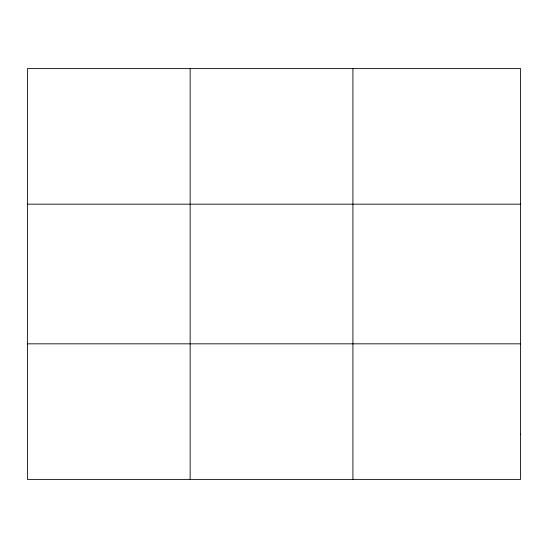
<?xml version="1.0" encoding="UTF-8"?>
<svg xmlns="http://www.w3.org/2000/svg" width="548" height="548" viewBox="0 0 548 548"><rect width="100%" height="100%" fill="white"/><g stroke="black" fill="none" stroke-linecap="round" stroke-linejoin="round"><path stroke-width="0.82" d="M190.156 479.384L190.156 68.616M352.912 479.384L352.912 68.616M27.4 204.171L520.6 204.171M27.4 343.829L520.6 343.829M520.6 434.194L520.6 479.384L27.4 479.384L27.4 68.616L520.6 68.616L520.6 434.194"/></g></svg>
